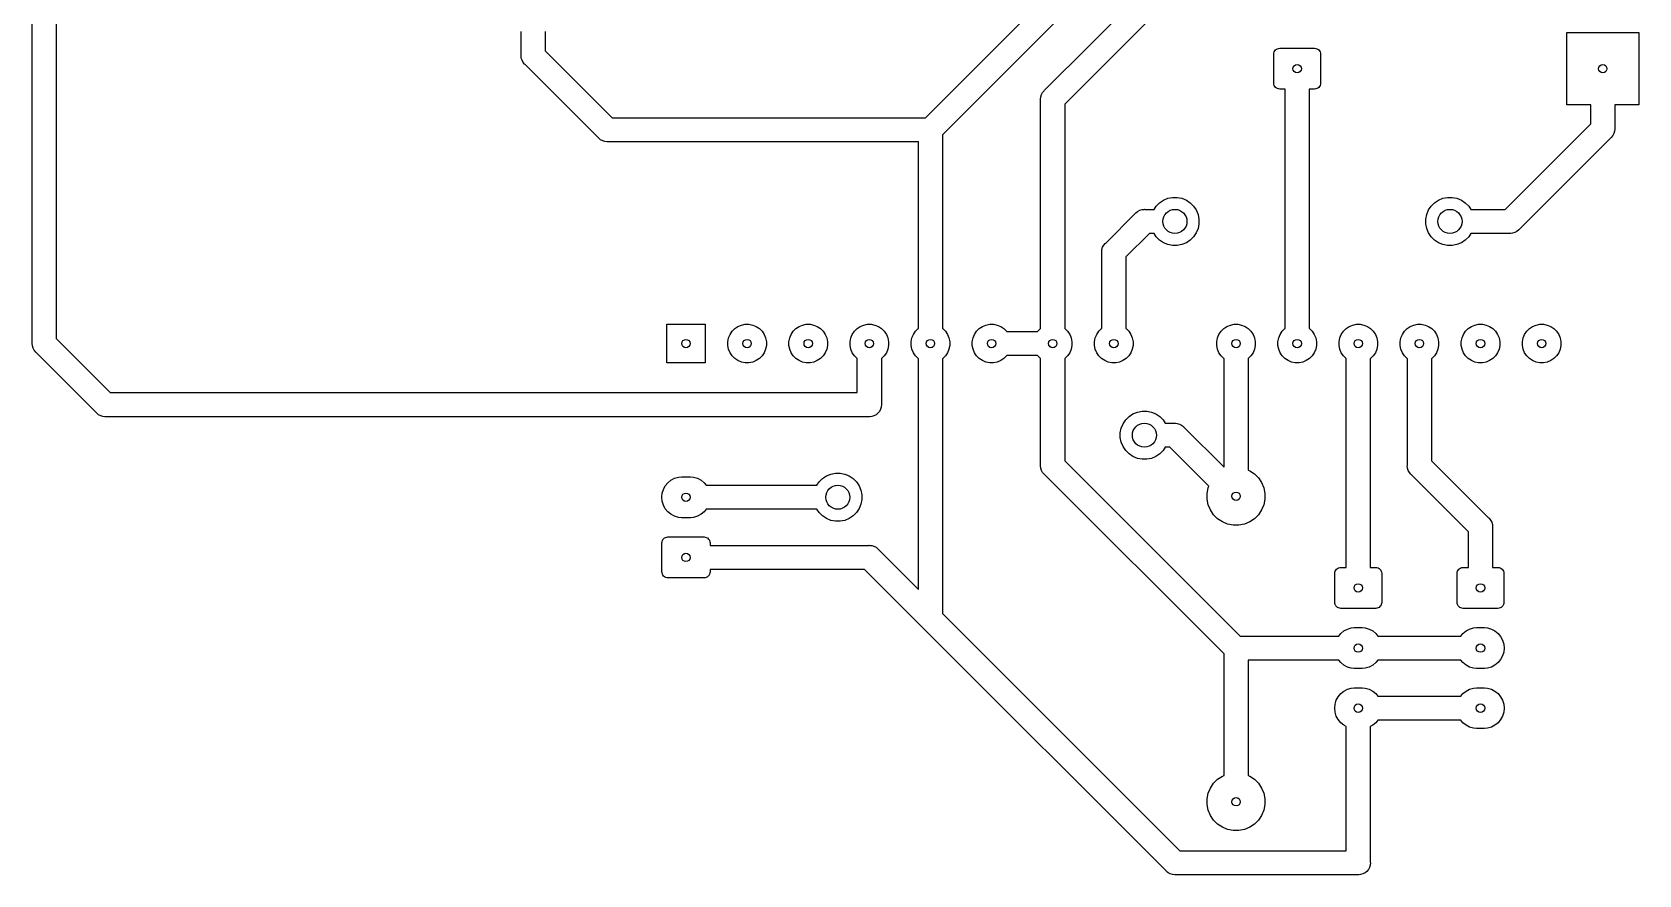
# Model space of a CAD drawing. Extents: x 116.3 to 187.7, y -133.9 to -40.7.
# Drawn here: x 116.3 to 183.1, y -133.9 to -98.8 of the extents above; entities that cross this region are included whole.
import ezdxf

# ---------------------------------------------------------------- set-up
doc = ezdxf.new("R2010")
doc.units = 0
doc.layers.add('BLACK', color=7, linetype='CONTINUOUS')

msp = doc.modelspace()

# ---------------------------------------------------------------- linework, layer by layer
at = {"layer": 'BLACK', "linetype": 'CONTINUOUS'}
for p, q in [((116.34, -111.735), (116.34, -68.6046)), ((117.34, -69.08), (117.34, -111.553)), ((153.463, -102.37), (160.919, -94.9138)), ((161.417, -95.83), (154.17, -103.077)), ((158.414, -101.229), (162.189, -97.4538)), ((136.66, -99.7654), (136.66, -98.79)), ((137.66, -98.79), (137.66, -99.5829)), ((162.727, -98.33), (159.25, -101.807)), ((168.089, -99.499), (168.136, -99.4848)), ((168.136, -99.4848), (168.185, -99.48)), ((168.185, -99.48), (169.635, -99.48)), ((169.635, -99.48), (169.684, -99.4848)), ((169.684, -99.4848), (169.731, -99.499)), ((180.11, -101.83), (180.11, -98.83)), ((180.11, -98.83), (183.11, -98.83)), ((183.11, -98.83), (183.11, -101.83)), ((136.658, -99.79), (136.66, -99.7654)), ((136.662, -99.8372), (136.658, -99.79)), ((136.667, -99.888), (136.662, -99.8372)), ((136.696, -99.9823), (136.667, -99.888)), ((136.742, -100.069), (136.696, -99.9823)), ((136.805, -100.145), (136.742, -100.069)), ((136.824, -100.161), (136.805, -100.145)), ((137.66, -99.5829), (140.447, -102.37)), ((167.935, -99.73), (167.94, -99.6812)), ((167.935, -100.93), (167.935, -99.73)), ((167.94, -99.6812), (167.954, -99.6343)), ((167.954, -99.6343), (167.977, -99.5911)), ((167.977, -99.5911), (168.008, -99.5532)), ((168.008, -99.5532), (168.046, -99.5221)), ((168.046, -99.5221), (168.089, -99.499)), ((169.731, -99.499), (169.774, -99.5221)), ((169.774, -99.5221), (169.812, -99.5532)), ((169.812, -99.5532), (169.843, -99.5911)), ((169.843, -99.5911), (169.866, -99.6343)), ((169.866, -99.6343), (169.88, -99.6812)), ((169.88, -99.6812), (169.885, -99.73)), ((169.885, -99.73), (169.885, -100.93)), ((139.869, -103.206), (136.824, -100.161)), ((158.257, -101.502), (158.286, -101.408)), ((158.286, -101.408), (158.332, -101.321)), ((158.332, -101.321), (158.395, -101.245)), ((158.395, -101.245), (158.414, -101.229)), ((167.94, -100.979), (167.935, -100.93)), ((167.954, -101.026), (167.94, -100.979)), ((167.977, -101.069), (167.954, -101.026)), ((168.008, -101.107), (167.977, -101.069)), ((168.046, -101.138), (168.008, -101.107)), ((168.089, -101.161), (168.046, -101.138)), ((168.136, -101.175), (168.089, -101.161)), ((168.185, -101.18), (168.136, -101.175)), ((168.41, -101.18), (168.185, -101.18)), ((168.41, -111.132), (168.41, -101.18)), ((169.635, -101.18), (169.41, -101.18)), ((169.41, -101.18), (169.41, -111.132)), ((169.684, -101.175), (169.635, -101.18)), ((169.731, -101.161), (169.684, -101.175)), ((169.774, -101.138), (169.731, -101.161)), ((169.812, -101.107), (169.774, -101.138)), ((169.843, -101.069), (169.812, -101.107)), ((169.866, -101.026), (169.843, -101.069)), ((169.88, -100.979), (169.866, -101.026)), ((169.885, -100.93), (169.88, -100.979)), ((158.248, -101.6), (158.257, -101.502)), ((158.25, -101.625), (158.248, -101.6)), ((158.25, -111.132), (158.25, -101.625)), ((159.25, -101.807), (159.25, -111.132)), ((181.11, -101.83), (180.11, -101.83)), ((181.11, -102.623), (181.11, -101.83)), ((183.11, -101.83), (182.11, -101.83)), ((182.11, -101.83), (182.11, -102.805)), ((140.447, -102.37), (153.463, -102.37)), ((177.553, -106.18), (181.11, -102.623)), ((182.11, -102.805), (182.112, -102.83)), ((139.885, -103.225), (139.869, -103.206)), ((139.961, -103.288), (139.885, -103.225)), ((140.048, -103.334), (139.961, -103.288)), ((140.142, -103.363), (140.048, -103.334)), ((140.24, -103.372), (140.142, -103.363)), ((140.265, -103.37), (140.24, -103.372)), ((153.17, -103.37), (140.265, -103.37)), ((153.17, -111.132), (153.17, -103.37)), ((154.17, -103.077), (154.17, -111.132)), ((181.946, -103.201), (178.131, -107.016)), ((181.965, -103.185), (181.946, -103.201)), ((182.028, -103.109), (181.965, -103.185)), ((182.074, -103.022), (182.028, -103.109)), ((182.103, -102.928), (182.074, -103.022)), ((182.11, -102.855), (182.103, -102.928)), ((182.112, -102.83), (182.11, -102.855)), ((182.11, -102.855), (182.11, -102.855)), ((162.961, -106.18), (163.053, -106.043)), ((163.053, -106.043), (163.193, -105.903)), ((163.193, -105.903), (163.356, -105.794)), ((163.356, -105.794), (163.538, -105.718)), ((163.538, -105.718), (163.732, -105.68)), ((163.732, -105.68), (163.928, -105.68)), ((163.928, -105.68), (164.122, -105.718)), ((164.122, -105.718), (164.304, -105.794)), ((164.304, -105.794), (164.467, -105.903)), ((164.467, -105.903), (164.607, -106.043)), ((164.607, -106.043), (164.716, -106.206)), ((174.374, -106.206), (174.483, -106.043)), ((174.483, -106.043), (174.623, -105.903)), ((174.623, -105.903), (174.786, -105.794)), ((174.786, -105.794), (174.968, -105.718)), ((174.968, -105.718), (175.162, -105.68)), ((175.162, -105.68), (175.358, -105.68)), ((175.358, -105.68), (175.552, -105.718)), ((175.552, -105.718), (175.734, -105.794)), ((175.734, -105.794), (175.897, -105.903)), ((175.897, -105.903), (176.037, -106.043)), ((176.037, -106.043), (176.129, -106.18)), ((160.954, -107.579), (162.189, -106.344)), ((162.189, -106.344), (162.205, -106.325)), ((162.205, -106.325), (162.281, -106.262)), ((162.281, -106.262), (162.368, -106.216)), ((162.368, -106.216), (162.462, -106.187)), ((162.462, -106.187), (162.535, -106.18)), ((162.535, -106.18), (162.56, -106.178)), ((162.535, -106.18), (162.535, -106.18)), ((162.56, -106.178), (162.585, -106.18)), ((162.585, -106.18), (162.961, -106.18)), ((164.716, -106.206), (164.792, -106.388)), ((164.792, -106.388), (164.83, -106.582)), ((164.83, -106.778), (164.792, -106.972)), ((164.83, -106.582), (164.83, -106.778)), ((174.26, -106.582), (174.298, -106.388)), ((174.26, -106.778), (174.26, -106.582)), ((174.298, -106.972), (174.26, -106.778)), ((174.298, -106.388), (174.374, -106.206)), ((176.129, -106.18), (177.553, -106.18)), ((162.767, -107.18), (161.79, -108.157)), ((162.961, -107.18), (162.767, -107.18)), ((163.053, -107.317), (162.961, -107.18)), ((163.193, -107.457), (163.053, -107.317)), ((163.356, -107.566), (163.193, -107.457)), ((164.467, -107.457), (164.304, -107.566)), ((164.607, -107.317), (164.467, -107.457)), ((164.716, -107.154), (164.607, -107.317)), ((164.792, -106.972), (164.716, -107.154)), ((174.374, -107.154), (174.298, -106.972)), ((174.483, -107.317), (174.374, -107.154)), ((174.623, -107.457), (174.483, -107.317)), ((174.786, -107.566), (174.623, -107.457)), ((175.897, -107.457), (175.734, -107.566)), ((176.037, -107.317), (175.897, -107.457)), ((176.129, -107.18), (176.037, -107.317)), ((177.735, -107.18), (176.129, -107.18)), ((177.76, -107.182), (177.735, -107.18)), ((177.785, -107.18), (177.76, -107.182)), ((177.858, -107.173), (177.785, -107.18)), ((177.952, -107.144), (177.858, -107.173)), ((178.039, -107.098), (177.952, -107.144)), ((178.115, -107.035), (178.039, -107.098)), ((178.131, -107.016), (178.115, -107.035)), ((160.788, -107.95), (160.797, -107.852)), ((160.79, -107.975), (160.788, -107.95)), ((160.79, -111.132), (160.79, -107.975)), ((160.797, -107.852), (160.826, -107.758)), ((160.826, -107.758), (160.872, -107.671)), ((160.872, -107.671), (160.935, -107.595)), ((160.935, -107.595), (160.954, -107.579)), ((161.79, -108.157), (161.79, -111.132)), ((163.538, -107.642), (163.356, -107.566)), ((163.732, -107.68), (163.538, -107.642)), ((163.928, -107.68), (163.732, -107.68)), ((164.122, -107.642), (163.928, -107.68)), ((164.304, -107.566), (164.122, -107.642)), ((174.968, -107.642), (174.786, -107.566)), ((175.162, -107.68), (174.968, -107.642)), ((175.358, -107.68), (175.162, -107.68)), ((175.552, -107.642), (175.358, -107.68)), ((175.734, -107.566), (175.552, -107.642)), ((142.71, -112.56), (142.71, -110.96)), ((142.71, -110.96), (144.31, -110.96)), ((144.31, -110.96), (144.31, -112.56)), ((145.281, -111.527), (145.341, -111.381)), ((145.341, -111.381), (145.429, -111.25)), ((145.429, -111.25), (145.54, -111.139)), ((145.54, -111.139), (145.671, -111.051)), ((145.671, -111.051), (145.817, -110.991)), ((145.817, -110.991), (145.971, -110.96)), ((145.971, -110.96), (146.129, -110.96)), ((146.129, -110.96), (146.283, -110.991)), ((146.283, -110.991), (146.429, -111.051)), ((146.429, -111.051), (146.56, -111.139)), ((146.56, -111.139), (146.671, -111.25)), ((146.671, -111.25), (146.759, -111.381)), ((146.759, -111.381), (146.819, -111.527)), ((147.821, -111.527), (147.881, -111.381)), ((147.881, -111.381), (147.969, -111.25)), ((147.969, -111.25), (148.08, -111.139)), ((148.08, -111.139), (148.211, -111.051)), ((148.211, -111.051), (148.357, -110.991)), ((148.357, -110.991), (148.511, -110.96)), ((148.511, -110.96), (148.669, -110.96)), ((148.669, -110.96), (148.823, -110.991)), ((148.823, -110.991), (148.969, -111.051)), ((148.969, -111.051), (149.1, -111.139)), ((149.1, -111.139), (149.211, -111.25)), ((149.211, -111.25), (149.299, -111.381)), ((149.299, -111.381), (149.359, -111.527)), ((150.361, -111.527), (150.421, -111.381)), ((150.421, -111.381), (150.509, -111.25)), ((150.509, -111.25), (150.62, -111.139)), ((150.62, -111.139), (150.751, -111.051)), ((150.751, -111.051), (150.897, -110.991)), ((150.897, -110.991), (151.051, -110.96)), ((151.051, -110.96), (151.209, -110.96)), ((151.209, -110.96), (151.363, -110.991)), ((151.363, -110.991), (151.509, -111.051)), ((151.509, -111.051), (151.64, -111.139)), ((151.64, -111.139), (151.751, -111.25)), ((151.751, -111.25), (151.839, -111.381)), ((151.839, -111.381), (151.899, -111.527)), ((152.901, -111.527), (152.961, -111.381)), ((152.961, -111.381), (153.049, -111.25)), ((153.049, -111.25), (153.16, -111.139)), ((153.16, -111.139), (153.17, -111.132)), ((154.17, -111.132), (154.18, -111.139)), ((154.18, -111.139), (154.291, -111.25)), ((154.291, -111.25), (154.379, -111.381)), ((154.379, -111.381), (154.439, -111.527)), ((155.441, -111.527), (155.501, -111.381)), ((155.501, -111.381), (155.589, -111.25)), ((155.589, -111.25), (155.7, -111.139)), ((155.7, -111.139), (155.831, -111.051)), ((155.831, -111.051), (155.977, -110.991)), ((155.977, -110.991), (156.131, -110.96)), ((156.131, -110.96), (156.289, -110.96)), ((156.289, -110.96), (156.443, -110.991)), ((156.443, -110.991), (156.589, -111.051)), ((156.589, -111.051), (156.72, -111.139)), ((156.72, -111.139), (156.831, -111.25)), ((156.831, -111.25), (156.838, -111.26)), ((156.838, -111.26), (158.122, -111.26)), ((158.122, -111.26), (158.129, -111.25)), ((158.129, -111.25), (158.24, -111.139)), ((158.24, -111.139), (158.25, -111.132)), ((159.25, -111.132), (159.26, -111.139)), ((159.26, -111.139), (159.371, -111.25)), ((159.371, -111.25), (159.459, -111.381)), ((159.459, -111.381), (159.519, -111.527)), ((160.521, -111.527), (160.581, -111.381)), ((160.581, -111.381), (160.669, -111.25)), ((160.669, -111.25), (160.78, -111.139)), ((160.78, -111.139), (160.79, -111.132)), ((161.79, -111.132), (161.8, -111.139)), ((161.8, -111.139), (161.911, -111.25)), ((161.911, -111.25), (161.999, -111.381)), ((161.999, -111.381), (162.059, -111.527)), ((165.601, -111.527), (165.661, -111.381)), ((165.661, -111.381), (165.749, -111.25)), ((165.749, -111.25), (165.86, -111.139)), ((165.86, -111.139), (165.991, -111.051)), ((165.991, -111.051), (166.137, -110.991)), ((166.137, -110.991), (166.291, -110.96)), ((166.291, -110.96), (166.449, -110.96)), ((166.449, -110.96), (166.603, -110.991)), ((166.603, -110.991), (166.749, -111.051)), ((166.749, -111.051), (166.88, -111.139)), ((166.88, -111.139), (166.991, -111.25)), ((166.991, -111.25), (167.079, -111.381)), ((167.079, -111.381), (167.139, -111.527)), ((168.141, -111.527), (168.201, -111.381)), ((168.201, -111.381), (168.289, -111.25)), ((168.289, -111.25), (168.4, -111.139)), ((168.4, -111.139), (168.41, -111.132)), ((169.41, -111.132), (169.42, -111.139)), ((169.42, -111.139), (169.531, -111.25)), ((169.531, -111.25), (169.619, -111.381)), ((169.619, -111.381), (169.679, -111.527)), ((170.681, -111.527), (170.741, -111.381)), ((170.741, -111.381), (170.829, -111.25)), ((170.829, -111.25), (170.94, -111.139)), ((170.94, -111.139), (171.071, -111.051)), ((171.071, -111.051), (171.217, -110.991)), ((171.217, -110.991), (171.371, -110.96)), ((171.371, -110.96), (171.529, -110.96)), ((171.529, -110.96), (171.683, -110.991)), ((171.683, -110.991), (171.829, -111.051)), ((171.829, -111.051), (171.96, -111.139)), ((171.96, -111.139), (172.071, -111.25)), ((172.071, -111.25), (172.159, -111.381)), ((172.159, -111.381), (172.219, -111.527)), ((173.221, -111.527), (173.281, -111.381)), ((173.281, -111.381), (173.369, -111.25)), ((173.369, -111.25), (173.48, -111.139)), ((173.48, -111.139), (173.611, -111.051)), ((173.611, -111.051), (173.757, -110.991)), ((173.757, -110.991), (173.911, -110.96)), ((173.911, -110.96), (174.069, -110.96)), ((174.069, -110.96), (174.223, -110.991)), ((174.223, -110.991), (174.369, -111.051)), ((174.369, -111.051), (174.5, -111.139)), ((174.5, -111.139), (174.611, -111.25)), ((174.611, -111.25), (174.699, -111.381)), ((174.699, -111.381), (174.759, -111.527)), ((175.761, -111.527), (175.821, -111.381)), ((175.821, -111.381), (175.909, -111.25)), ((175.909, -111.25), (176.02, -111.139)), ((176.02, -111.139), (176.151, -111.051)), ((176.151, -111.051), (176.297, -110.991)), ((176.297, -110.991), (176.451, -110.96)), ((176.451, -110.96), (176.609, -110.96)), ((176.609, -110.96), (176.763, -110.991)), ((176.763, -110.991), (176.909, -111.051)), ((176.909, -111.051), (177.04, -111.139)), ((177.04, -111.139), (177.151, -111.25)), ((177.151, -111.25), (177.239, -111.381)), ((177.239, -111.381), (177.299, -111.527)), ((178.301, -111.527), (178.361, -111.381)), ((178.361, -111.381), (178.449, -111.25)), ((178.449, -111.25), (178.56, -111.139)), ((178.56, -111.139), (178.691, -111.051)), ((178.691, -111.051), (178.837, -110.991)), ((178.837, -110.991), (178.991, -110.96)), ((178.991, -110.96), (179.149, -110.96)), ((179.149, -110.96), (179.303, -110.991)), ((179.303, -110.991), (179.449, -111.051)), ((179.449, -111.051), (179.58, -111.139)), ((179.58, -111.139), (179.691, -111.25)), ((179.691, -111.25), (179.779, -111.381)), ((179.779, -111.381), (179.839, -111.527)), ((116.338, -111.76), (116.34, -111.735)), ((116.347, -111.858), (116.338, -111.76)), ((116.376, -111.952), (116.347, -111.858)), ((116.422, -112.039), (116.376, -111.952)), ((116.376, -111.952), (116.376, -111.952)), ((116.485, -112.115), (116.422, -112.039)), ((116.504, -112.131), (116.485, -112.115)), ((119.009, -114.636), (116.504, -112.131)), ((117.34, -111.553), (119.587, -113.8)), ((145.25, -111.681), (145.281, -111.527)), ((145.25, -111.839), (145.25, -111.681)), ((145.281, -111.993), (145.25, -111.839)), ((145.341, -112.139), (145.281, -111.993)), ((145.429, -112.27), (145.341, -112.139)), ((146.759, -112.139), (146.671, -112.27)), ((146.819, -111.993), (146.759, -112.139)), ((146.819, -111.527), (146.85, -111.681)), ((146.85, -111.839), (146.819, -111.993)), ((146.85, -111.681), (146.85, -111.839)), ((147.79, -111.681), (147.821, -111.527)), ((147.79, -111.839), (147.79, -111.681)), ((147.821, -111.993), (147.79, -111.839)), ((147.881, -112.139), (147.821, -111.993)), ((147.969, -112.27), (147.881, -112.139)), ((149.299, -112.139), (149.211, -112.27)), ((149.359, -111.993), (149.299, -112.139)), ((149.359, -111.527), (149.39, -111.681)), ((149.39, -111.839), (149.359, -111.993)), ((149.39, -111.681), (149.39, -111.839)), ((150.33, -111.681), (150.361, -111.527)), ((150.33, -111.839), (150.33, -111.681)), ((150.361, -111.993), (150.33, -111.839)), ((150.421, -112.139), (150.361, -111.993)), ((150.509, -112.27), (150.421, -112.139)), ((151.839, -112.139), (151.751, -112.27)), ((151.899, -111.993), (151.839, -112.139)), ((151.899, -111.527), (151.93, -111.681)), ((151.93, -111.839), (151.899, -111.993)), ((151.93, -111.681), (151.93, -111.839)), ((152.87, -111.681), (152.901, -111.527)), ((152.87, -111.839), (152.87, -111.681)), ((152.901, -111.993), (152.87, -111.839)), ((152.961, -112.139), (152.901, -111.993)), ((153.049, -112.27), (152.961, -112.139)), ((154.379, -112.139), (154.291, -112.27)), ((154.439, -111.993), (154.379, -112.139)), ((154.439, -111.527), (154.47, -111.681)), ((154.47, -111.839), (154.439, -111.993)), ((154.47, -111.681), (154.47, -111.839)), ((155.41, -111.681), (155.441, -111.527)), ((155.41, -111.839), (155.41, -111.681)), ((155.441, -111.993), (155.41, -111.839)), ((155.501, -112.139), (155.441, -111.993)), ((155.589, -112.27), (155.501, -112.139)), ((159.459, -112.139), (159.371, -112.27)), ((159.519, -111.993), (159.459, -112.139)), ((159.519, -111.527), (159.55, -111.681)), ((159.55, -111.839), (159.519, -111.993)), ((159.55, -111.681), (159.55, -111.839)), ((160.49, -111.681), (160.521, -111.527)), ((160.49, -111.839), (160.49, -111.681)), ((160.521, -111.993), (160.49, -111.839)), ((160.581, -112.139), (160.521, -111.993)), ((160.669, -112.27), (160.581, -112.139)), ((161.999, -112.139), (161.911, -112.27)), ((162.059, -111.993), (161.999, -112.139)), ((162.059, -111.527), (162.09, -111.681)), ((162.09, -111.839), (162.059, -111.993)), ((162.09, -111.681), (162.09, -111.839)), ((165.57, -111.681), (165.601, -111.527)), ((165.57, -111.839), (165.57, -111.681)), ((165.601, -111.993), (165.57, -111.839)), ((165.661, -112.139), (165.601, -111.993)), ((165.749, -112.27), (165.661, -112.139)), ((167.079, -112.139), (166.991, -112.27)), ((167.139, -111.993), (167.079, -112.139)), ((167.139, -111.527), (167.17, -111.681)), ((167.17, -111.839), (167.139, -111.993)), ((167.17, -111.681), (167.17, -111.839)), ((168.11, -111.681), (168.141, -111.527)), ((168.11, -111.839), (168.11, -111.681)), ((168.141, -111.993), (168.11, -111.839)), ((168.201, -112.139), (168.141, -111.993)), ((168.289, -112.27), (168.201, -112.139)), ((169.619, -112.139), (169.531, -112.27)), ((169.679, -111.993), (169.619, -112.139)), ((169.679, -111.527), (169.71, -111.681)), ((169.71, -111.839), (169.679, -111.993)), ((169.71, -111.681), (169.71, -111.839)), ((170.65, -111.681), (170.681, -111.527)), ((170.65, -111.839), (170.65, -111.681)), ((170.681, -111.993), (170.65, -111.839)), ((170.741, -112.139), (170.681, -111.993)), ((170.829, -112.27), (170.741, -112.139)), ((172.159, -112.139), (172.071, -112.27)), ((172.219, -111.993), (172.159, -112.139)), ((172.219, -111.527), (172.25, -111.681)), ((172.25, -111.839), (172.219, -111.993)), ((172.25, -111.681), (172.25, -111.839)), ((173.19, -111.681), (173.221, -111.527)), ((173.19, -111.839), (173.19, -111.681)), ((173.221, -111.993), (173.19, -111.839)), ((173.281, -112.139), (173.221, -111.993)), ((173.369, -112.27), (173.281, -112.139)), ((174.699, -112.139), (174.611, -112.27)), ((174.759, -111.993), (174.699, -112.139)), ((174.759, -111.527), (174.79, -111.681)), ((174.79, -111.839), (174.759, -111.993)), ((174.79, -111.681), (174.79, -111.839)), ((175.73, -111.681), (175.761, -111.527)), ((175.73, -111.839), (175.73, -111.681)), ((175.761, -111.993), (175.73, -111.839)), ((175.821, -112.139), (175.761, -111.993)), ((175.909, -112.27), (175.821, -112.139)), ((177.239, -112.139), (177.151, -112.27)), ((177.299, -111.993), (177.239, -112.139)), ((177.299, -111.527), (177.33, -111.681)), ((177.33, -111.839), (177.299, -111.993)), ((177.33, -111.681), (177.33, -111.839)), ((178.27, -111.681), (178.301, -111.527)), ((178.27, -111.839), (178.27, -111.681)), ((178.301, -111.993), (178.27, -111.839)), ((178.361, -112.139), (178.301, -111.993)), ((178.449, -112.27), (178.361, -112.139)), ((179.779, -112.139), (179.691, -112.27)), ((179.839, -111.993), (179.779, -112.139)), ((179.839, -111.527), (179.87, -111.681)), ((179.87, -111.839), (179.839, -111.993)), ((179.87, -111.681), (179.87, -111.839)), ((144.31, -112.56), (142.71, -112.56)), ((145.54, -112.381), (145.429, -112.27)), ((145.671, -112.469), (145.54, -112.381)), ((145.817, -112.529), (145.671, -112.469)), ((145.971, -112.56), (145.817, -112.529)), ((146.129, -112.56), (145.971, -112.56)), ((146.283, -112.529), (146.129, -112.56)), ((146.429, -112.469), (146.283, -112.529)), ((146.56, -112.381), (146.429, -112.469)), ((146.671, -112.27), (146.56, -112.381)), ((148.08, -112.381), (147.969, -112.27)), ((148.211, -112.469), (148.08, -112.381)), ((148.357, -112.529), (148.211, -112.469)), ((148.511, -112.56), (148.357, -112.529)), ((148.669, -112.56), (148.511, -112.56)), ((148.823, -112.529), (148.669, -112.56)), ((148.969, -112.469), (148.823, -112.529)), ((149.1, -112.381), (148.969, -112.469)), ((149.211, -112.27), (149.1, -112.381)), ((150.62, -112.381), (150.509, -112.27)), ((150.63, -112.388), (150.62, -112.381)), ((150.63, -113.8), (150.63, -112.388)), ((151.64, -112.381), (151.63, -112.388)), ((151.63, -112.388), (151.63, -114.275)), ((151.751, -112.27), (151.64, -112.381)), ((153.16, -112.381), (153.049, -112.27)), ((153.17, -112.388), (153.16, -112.381)), ((153.17, -121.983), (153.17, -112.388)), ((154.18, -112.381), (154.17, -112.388)), ((154.17, -112.388), (154.17, -122.983)), ((154.291, -112.27), (154.18, -112.381)), ((155.7, -112.381), (155.589, -112.27)), ((155.831, -112.469), (155.7, -112.381)), ((155.977, -112.529), (155.831, -112.469)), ((156.131, -112.56), (155.977, -112.529)), ((156.289, -112.56), (156.131, -112.56)), ((156.443, -112.529), (156.289, -112.56)), ((156.589, -112.469), (156.443, -112.529)), ((156.72, -112.381), (156.589, -112.469)), ((156.831, -112.27), (156.72, -112.381)), ((156.838, -112.26), (156.831, -112.27)), ((158.122, -112.26), (156.838, -112.26)), ((158.129, -112.27), (158.122, -112.26)), ((158.24, -112.381), (158.129, -112.27)), ((158.25, -112.388), (158.24, -112.381)), ((158.25, -116.815), (158.25, -112.388)), ((159.26, -112.381), (159.25, -112.388)), ((159.25, -112.388), (159.25, -116.633)), ((159.371, -112.27), (159.26, -112.381)), ((160.78, -112.381), (160.669, -112.27)), ((160.911, -112.469), (160.78, -112.381)), ((161.057, -112.529), (160.911, -112.469)), ((161.211, -112.56), (161.057, -112.529)), ((161.369, -112.56), (161.211, -112.56)), ((161.523, -112.529), (161.369, -112.56)), ((161.669, -112.469), (161.523, -112.529)), ((161.8, -112.381), (161.669, -112.469)), ((161.911, -112.27), (161.8, -112.381)), ((165.86, -112.381), (165.749, -112.27)), ((165.87, -112.388), (165.86, -112.381)), ((165.87, -116.903), (165.87, -112.388)), ((166.88, -112.381), (166.87, -112.388)), ((166.87, -112.388), (166.87, -117.018)), ((166.991, -112.27), (166.88, -112.381)), ((168.4, -112.381), (168.289, -112.27)), ((168.531, -112.469), (168.4, -112.381)), ((168.677, -112.529), (168.531, -112.469)), ((168.831, -112.56), (168.677, -112.529)), ((168.989, -112.56), (168.831, -112.56)), ((169.143, -112.529), (168.989, -112.56)), ((169.289, -112.469), (169.143, -112.529)), ((169.42, -112.381), (169.289, -112.469)), ((169.531, -112.27), (169.42, -112.381)), ((170.94, -112.381), (170.829, -112.27)), ((170.95, -112.388), (170.94, -112.381)), ((170.95, -121.07), (170.95, -112.388)), ((171.96, -112.381), (171.95, -112.388)), ((171.95, -112.388), (171.95, -121.07)), ((172.071, -112.27), (171.96, -112.381)), ((173.48, -112.381), (173.369, -112.27)), ((173.49, -112.388), (173.48, -112.381)), ((173.49, -116.815), (173.49, -112.388)), ((174.5, -112.381), (174.49, -112.388)), ((174.49, -112.388), (174.49, -116.633)), ((174.611, -112.27), (174.5, -112.381)), ((176.02, -112.381), (175.909, -112.27)), ((176.151, -112.469), (176.02, -112.381)), ((176.297, -112.529), (176.151, -112.469)), ((176.451, -112.56), (176.297, -112.529)), ((176.609, -112.56), (176.451, -112.56)), ((176.763, -112.529), (176.609, -112.56)), ((176.909, -112.469), (176.763, -112.529)), ((177.04, -112.381), (176.909, -112.469)), ((177.151, -112.27), (177.04, -112.381)), ((178.56, -112.381), (178.449, -112.27)), ((178.691, -112.469), (178.56, -112.381)), ((178.837, -112.529), (178.691, -112.469)), ((178.991, -112.56), (178.837, -112.529)), ((179.149, -112.56), (178.991, -112.56)), ((179.303, -112.529), (179.149, -112.56)), ((179.449, -112.469), (179.303, -112.529)), ((179.58, -112.381), (179.449, -112.469)), ((179.691, -112.27), (179.58, -112.381)), ((119.587, -113.8), (150.63, -113.8)), ((119.025, -114.655), (119.009, -114.636)), ((119.101, -114.718), (119.025, -114.655)), ((119.188, -114.764), (119.101, -114.718)), ((119.282, -114.793), (119.188, -114.764)), ((119.355, -114.8), (119.282, -114.793)), ((119.38, -114.802), (119.355, -114.8)), ((119.355, -114.8), (119.355, -114.8)), ((119.405, -114.8), (119.38, -114.802)), ((151.105, -114.8), (119.405, -114.8)), ((151.13, -114.802), (151.105, -114.8)), ((151.155, -114.8), (151.13, -114.802)), ((151.228, -114.793), (151.155, -114.8)), ((151.322, -114.764), (151.228, -114.793)), ((151.409, -114.718), (151.322, -114.764)), ((151.485, -114.655), (151.409, -114.718)), ((151.548, -114.579), (151.485, -114.655)), ((151.594, -114.492), (151.548, -114.579)), ((151.623, -114.398), (151.594, -114.492)), ((151.632, -114.3), (151.623, -114.398)), ((151.63, -114.275), (151.632, -114.3)), ((161.783, -114.933), (161.923, -114.793)), ((161.923, -114.793), (162.086, -114.684)), ((162.086, -114.684), (162.268, -114.608)), ((162.268, -114.608), (162.462, -114.57)), ((162.462, -114.57), (162.658, -114.57)), ((162.658, -114.57), (162.852, -114.608)), ((162.852, -114.608), (163.034, -114.684)), ((163.034, -114.684), (163.197, -114.793)), ((163.197, -114.793), (163.337, -114.933)), ((161.56, -115.472), (161.598, -115.278)), ((161.56, -115.668), (161.56, -115.472)), ((161.598, -115.278), (161.674, -115.096)), ((161.674, -115.096), (161.783, -114.933)), ((163.337, -114.933), (163.429, -115.07)), ((163.429, -115.07), (163.805, -115.07)), ((163.805, -115.07), (163.83, -115.068)), ((163.83, -115.068), (163.855, -115.07)), ((163.855, -115.07), (163.928, -115.077)), ((163.928, -115.077), (164.022, -115.106)), ((164.022, -115.106), (164.109, -115.152)), ((164.109, -115.152), (164.185, -115.215)), ((164.185, -115.215), (164.201, -115.234)), ((164.201, -115.234), (165.87, -116.903)), ((161.598, -115.862), (161.56, -115.668)), ((161.674, -116.044), (161.598, -115.862)), ((161.783, -116.207), (161.674, -116.044)), ((163.429, -116.07), (163.337, -116.207)), ((163.623, -116.07), (163.429, -116.07)), ((165.244, -117.692), (163.623, -116.07)), ((158.248, -116.84), (158.25, -116.815)), ((158.257, -116.938), (158.248, -116.84)), ((159.25, -116.633), (166.537, -123.92)), ((161.923, -116.347), (161.783, -116.207)), ((162.086, -116.456), (161.923, -116.347)), ((162.268, -116.532), (162.086, -116.456)), ((162.462, -116.57), (162.268, -116.532)), ((162.658, -116.57), (162.462, -116.57)), ((162.852, -116.532), (162.658, -116.57)), ((163.034, -116.456), (162.852, -116.532)), ((163.197, -116.347), (163.034, -116.456)), ((163.337, -116.207), (163.197, -116.347)), ((173.488, -116.84), (173.49, -116.815)), ((173.497, -116.938), (173.488, -116.84)), ((174.49, -116.633), (176.866, -119.009)), ((142.756, -117.546), (142.885, -117.44)), ((142.885, -117.44), (143.033, -117.361)), ((143.033, -117.361), (143.193, -117.312)), ((143.193, -117.312), (143.318, -117.3)), ((143.318, -117.3), (143.702, -117.3)), ((143.702, -117.3), (143.827, -117.312)), ((143.827, -117.312), (143.987, -117.361)), ((143.987, -117.361), (144.135, -117.44)), ((144.135, -117.44), (144.264, -117.546)), ((148.951, -117.65), (149.043, -117.513)), ((149.043, -117.513), (149.183, -117.373)), ((149.183, -117.373), (149.346, -117.264)), ((149.346, -117.264), (149.528, -117.188)), ((149.528, -117.188), (149.722, -117.15)), ((149.722, -117.15), (149.918, -117.15)), ((149.918, -117.15), (150.112, -117.188)), ((150.112, -117.188), (150.294, -117.264)), ((150.294, -117.264), (150.457, -117.373)), ((150.457, -117.373), (150.597, -117.513)), ((150.597, -117.513), (150.706, -117.676)), ((158.286, -117.032), (158.257, -116.938)), ((158.332, -117.119), (158.286, -117.032)), ((158.395, -117.195), (158.332, -117.119)), ((158.414, -117.211), (158.395, -117.195)), ((165.87, -124.667), (158.414, -117.211)), ((166.87, -117.018), (166.938, -117.047)), ((166.938, -117.047), (167.135, -117.178)), ((167.135, -117.178), (167.302, -117.345)), ((167.302, -117.345), (167.433, -117.542)), ((173.526, -117.032), (173.497, -116.938)), ((173.572, -117.119), (173.526, -117.032)), ((173.635, -117.195), (173.572, -117.119)), ((173.654, -117.211), (173.635, -117.195)), ((176.03, -119.587), (173.654, -117.211)), ((142.506, -118.15), (142.522, -117.983)), ((142.522, -118.317), (142.506, -118.15)), ((142.522, -117.983), (142.571, -117.823)), ((142.571, -117.823), (142.65, -117.675)), ((142.65, -117.675), (142.756, -117.546)), ((144.264, -117.546), (144.349, -117.65)), ((144.349, -117.65), (148.951, -117.65)), ((150.706, -117.676), (150.782, -117.858)), ((150.782, -117.858), (150.82, -118.052)), ((150.82, -118.052), (150.82, -118.248)), ((165.17, -117.992), (165.216, -117.76)), ((165.17, -118.228), (165.17, -117.992)), ((165.216, -117.76), (165.244, -117.692)), ((167.433, -117.542), (167.524, -117.76)), ((167.524, -117.76), (167.57, -117.992)), ((167.57, -117.992), (167.57, -118.228)), ((142.571, -118.477), (142.522, -118.317)), ((142.65, -118.625), (142.571, -118.477)), ((142.756, -118.754), (142.65, -118.625)), ((142.885, -118.86), (142.756, -118.754)), ((144.264, -118.754), (144.135, -118.86)), ((144.349, -118.65), (144.264, -118.754)), ((148.951, -118.65), (144.349, -118.65)), ((149.043, -118.787), (148.951, -118.65)), ((149.183, -118.927), (149.043, -118.787)), ((150.597, -118.787), (150.457, -118.927)), ((150.706, -118.624), (150.597, -118.787)), ((150.782, -118.442), (150.706, -118.624)), ((150.82, -118.248), (150.782, -118.442)), ((165.216, -118.46), (165.17, -118.228)), ((165.307, -118.678), (165.216, -118.46)), ((165.438, -118.875), (165.307, -118.678)), ((167.433, -118.678), (167.302, -118.875)), ((167.524, -118.46), (167.433, -118.678)), ((167.57, -118.228), (167.524, -118.46)), ((143.033, -118.939), (142.885, -118.86)), ((143.193, -118.988), (143.033, -118.939)), ((143.318, -119), (143.193, -118.988)), ((143.702, -119), (143.318, -119)), ((143.827, -118.988), (143.702, -119)), ((143.987, -118.939), (143.827, -118.988)), ((144.135, -118.86), (143.987, -118.939)), ((149.346, -119.036), (149.183, -118.927)), ((149.528, -119.112), (149.346, -119.036)), ((149.722, -119.15), (149.528, -119.112)), ((149.918, -119.15), (149.722, -119.15)), ((150.112, -119.112), (149.918, -119.15)), ((150.294, -119.036), (150.112, -119.112)), ((150.457, -118.927), (150.294, -119.036)), ((165.605, -119.042), (165.438, -118.875)), ((165.802, -119.173), (165.605, -119.042)), ((166.02, -119.264), (165.802, -119.173)), ((166.252, -119.31), (166.02, -119.264)), ((166.488, -119.31), (166.252, -119.31)), ((166.72, -119.264), (166.488, -119.31)), ((166.938, -119.173), (166.72, -119.264)), ((167.135, -119.042), (166.938, -119.173)), ((167.302, -118.875), (167.135, -119.042)), ((176.866, -119.009), (176.885, -119.025)), ((176.885, -119.025), (176.948, -119.101)), ((176.948, -119.101), (176.994, -119.188)), ((176.994, -119.188), (177.023, -119.282)), ((177.023, -119.282), (177.03, -119.355)), ((177.03, -119.355), (177.03, -119.355)), ((177.03, -119.355), (177.032, -119.38)), ((177.032, -119.38), (177.03, -119.405)), ((177.03, -119.405), (177.03, -121.07)), ((142.51, -120.05), (142.515, -120.001)), ((142.51, -121.25), (142.51, -120.05)), ((142.515, -120.001), (142.529, -119.954)), ((142.529, -119.954), (142.552, -119.911)), ((142.552, -119.911), (142.583, -119.873)), ((142.583, -119.873), (142.621, -119.842)), ((142.621, -119.842), (142.664, -119.819)), ((142.664, -119.819), (142.711, -119.805)), ((142.711, -119.805), (142.76, -119.8)), ((142.76, -119.8), (144.26, -119.8)), ((144.26, -119.8), (144.309, -119.805)), ((144.309, -119.805), (144.356, -119.819)), ((144.356, -119.819), (144.399, -119.842)), ((144.399, -119.842), (144.437, -119.873)), ((144.437, -119.873), (144.468, -119.911)), ((144.468, -119.911), (144.491, -119.954)), ((144.491, -119.954), (144.505, -120.001)), ((144.505, -120.001), (144.51, -120.05)), ((144.51, -120.05), (144.51, -120.15)), ((144.51, -120.15), (151.105, -120.15)), ((151.105, -120.15), (151.13, -120.148)), ((151.13, -120.148), (151.155, -120.15)), ((151.155, -120.15), (151.228, -120.157)), ((151.228, -120.157), (151.322, -120.186)), ((151.322, -120.186), (151.409, -120.232)), ((176.03, -121.07), (176.03, -119.587)), ((151.409, -120.232), (151.485, -120.295)), ((151.485, -120.295), (151.501, -120.314)), ((151.501, -120.314), (153.17, -121.983)), ((142.515, -121.299), (142.51, -121.25)), ((142.529, -121.346), (142.515, -121.299)), ((142.552, -121.389), (142.529, -121.346)), ((142.583, -121.427), (142.552, -121.389)), ((142.621, -121.458), (142.583, -121.427)), ((142.664, -121.481), (142.621, -121.458)), ((142.711, -121.495), (142.664, -121.481)), ((142.76, -121.5), (142.711, -121.495)), ((144.26, -121.5), (142.76, -121.5)), ((144.309, -121.495), (144.26, -121.5)), ((144.356, -121.481), (144.309, -121.495)), ((144.399, -121.458), (144.356, -121.481)), ((144.437, -121.427), (144.399, -121.458)), ((144.468, -121.389), (144.437, -121.427)), ((144.491, -121.346), (144.468, -121.389)), ((144.505, -121.299), (144.491, -121.346)), ((144.51, -121.25), (144.505, -121.299)), ((150.923, -121.15), (144.51, -121.15)), ((144.51, -121.15), (144.51, -121.25)), ((153.299, -123.526), (150.923, -121.15)), ((170.475, -121.32), (170.48, -121.271)), ((170.475, -122.52), (170.475, -121.32)), ((170.48, -121.271), (170.494, -121.224)), ((170.494, -121.224), (170.517, -121.181)), ((170.517, -121.181), (170.548, -121.143)), ((170.548, -121.143), (170.586, -121.112)), ((170.586, -121.112), (170.629, -121.089)), ((170.629, -121.089), (170.676, -121.075)), ((170.676, -121.075), (170.725, -121.07)), ((170.725, -121.07), (170.95, -121.07)), ((171.95, -121.07), (172.175, -121.07)), ((172.175, -121.07), (172.224, -121.075)), ((172.224, -121.075), (172.271, -121.089)), ((172.271, -121.089), (172.314, -121.112)), ((172.314, -121.112), (172.352, -121.143)), ((172.352, -121.143), (172.383, -121.181)), ((172.383, -121.181), (172.406, -121.224)), ((172.406, -121.224), (172.42, -121.271)), ((172.42, -121.271), (172.425, -121.32)), ((172.425, -121.32), (172.425, -122.52)), ((175.555, -121.32), (175.56, -121.271)), ((175.555, -122.52), (175.555, -121.32)), ((175.56, -121.271), (175.574, -121.224)), ((175.574, -121.224), (175.597, -121.181)), ((175.597, -121.181), (175.628, -121.143)), ((175.628, -121.143), (175.666, -121.112)), ((175.666, -121.112), (175.709, -121.089)), ((175.709, -121.089), (175.756, -121.075)), ((175.756, -121.075), (175.805, -121.07)), ((175.805, -121.07), (176.03, -121.07)), ((177.03, -121.07), (177.255, -121.07)), ((177.255, -121.07), (177.304, -121.075)), ((177.304, -121.075), (177.351, -121.089)), ((177.351, -121.089), (177.394, -121.112)), ((177.394, -121.112), (177.432, -121.143)), ((177.432, -121.143), (177.463, -121.181)), ((177.463, -121.181), (177.486, -121.224)), ((177.486, -121.224), (177.5, -121.271)), ((177.5, -121.271), (177.505, -121.32)), ((177.505, -121.32), (177.505, -122.52)), ((170.48, -122.569), (170.475, -122.52)), ((170.494, -122.616), (170.48, -122.569)), ((170.517, -122.659), (170.494, -122.616)), ((170.548, -122.697), (170.517, -122.659)), ((170.586, -122.728), (170.548, -122.697)), ((170.629, -122.751), (170.586, -122.728)), ((170.676, -122.765), (170.629, -122.751)), ((170.725, -122.77), (170.676, -122.765)), ((172.175, -122.77), (170.725, -122.77)), ((172.224, -122.765), (172.175, -122.77)), ((172.271, -122.751), (172.224, -122.765)), ((172.314, -122.728), (172.271, -122.751)), ((172.352, -122.697), (172.314, -122.728)), ((172.383, -122.659), (172.352, -122.697)), ((172.406, -122.616), (172.383, -122.659)), ((172.42, -122.569), (172.406, -122.616)), ((172.425, -122.52), (172.42, -122.569)), ((175.56, -122.569), (175.555, -122.52)), ((175.574, -122.616), (175.56, -122.569)), ((175.597, -122.659), (175.574, -122.616)), ((175.628, -122.697), (175.597, -122.659)), ((175.666, -122.728), (175.628, -122.697)), ((175.709, -122.751), (175.666, -122.728)), ((175.756, -122.765), (175.709, -122.751)), ((175.805, -122.77), (175.756, -122.765)), ((177.255, -122.77), (175.805, -122.77)), ((177.304, -122.765), (177.255, -122.77)), ((177.351, -122.751), (177.304, -122.765)), ((177.394, -122.728), (177.351, -122.751)), ((177.432, -122.697), (177.394, -122.728)), ((177.463, -122.659), (177.432, -122.697)), ((177.486, -122.616), (177.463, -122.659)), ((177.5, -122.569), (177.486, -122.616)), ((177.505, -122.52), (177.5, -122.569)), ((153.315, -123.545), (153.299, -123.526)), ((154.17, -122.983), (164.037, -132.85)), ((153.334, -123.561), (153.315, -123.545)), ((163.459, -133.686), (153.334, -123.561)), ((153.334, -123.561), (153.334, -123.561)), ((153.334, -123.561), (153.334, -123.561)), ((166.537, -123.92), (170.636, -123.92)), ((170.636, -123.92), (170.721, -123.816)), ((170.721, -123.816), (170.85, -123.71)), ((170.85, -123.71), (170.998, -123.631)), ((170.998, -123.631), (171.158, -123.582)), ((171.158, -123.582), (171.283, -123.57)), ((171.283, -123.57), (171.617, -123.57)), ((171.617, -123.57), (171.742, -123.582)), ((171.742, -123.582), (171.902, -123.631)), ((171.902, -123.631), (172.05, -123.71)), ((172.05, -123.71), (172.179, -123.816)), ((172.179, -123.816), (172.264, -123.92)), ((172.264, -123.92), (175.716, -123.92)), ((175.716, -123.92), (175.801, -123.816)), ((175.801, -123.816), (175.93, -123.71)), ((175.93, -123.71), (176.078, -123.631)), ((176.078, -123.631), (176.238, -123.582)), ((176.238, -123.582), (176.363, -123.57)), ((176.363, -123.57), (176.697, -123.57)), ((176.697, -123.57), (176.822, -123.582)), ((176.822, -123.582), (176.982, -123.631)), ((176.982, -123.631), (177.13, -123.71)), ((177.13, -123.71), (177.259, -123.816)), ((177.259, -123.816), (177.365, -123.945)), ((177.365, -123.945), (177.444, -124.093)), ((177.444, -124.093), (177.493, -124.253)), ((165.87, -125.705), (165.87, -124.667)), ((177.444, -124.747), (177.365, -124.895)), ((177.493, -124.587), (177.444, -124.747)), ((177.493, -124.253), (177.509, -124.42)), ((177.509, -124.42), (177.493, -124.587)), ((170.636, -124.92), (166.87, -124.92)), ((166.87, -124.92), (166.87, -129.718)), ((170.721, -125.024), (170.636, -124.92)), ((170.85, -125.13), (170.721, -125.024)), ((170.998, -125.209), (170.85, -125.13)), ((171.158, -125.258), (170.998, -125.209)), ((171.283, -125.27), (171.158, -125.258)), ((171.617, -125.27), (171.283, -125.27)), ((171.742, -125.258), (171.617, -125.27)), ((171.902, -125.209), (171.742, -125.258)), ((172.05, -125.13), (171.902, -125.209)), ((172.179, -125.024), (172.05, -125.13)), ((172.264, -124.92), (172.179, -125.024)), ((175.716, -124.92), (172.264, -124.92)), ((175.801, -125.024), (175.716, -124.92)), ((175.93, -125.13), (175.801, -125.024)), ((176.078, -125.209), (175.93, -125.13)), ((176.238, -125.258), (176.078, -125.209)), ((176.363, -125.27), (176.238, -125.258)), ((176.697, -125.27), (176.363, -125.27)), ((176.822, -125.258), (176.697, -125.27)), ((176.982, -125.209), (176.822, -125.258)), ((177.13, -125.13), (176.982, -125.209)), ((177.259, -125.024), (177.13, -125.13)), ((177.365, -124.895), (177.259, -125.024)), ((165.87, -129.718), (165.87, -125.705)), ((165.87, -125.705), (165.87, -125.705)), ((170.85, -126.21), (170.998, -126.131)), ((170.998, -126.131), (171.158, -126.082)), ((171.158, -126.082), (171.283, -126.07)), ((171.283, -126.07), (171.617, -126.07)), ((171.617, -126.07), (171.742, -126.082)), ((171.742, -126.082), (171.902, -126.131)), ((171.902, -126.131), (172.05, -126.21)), ((175.93, -126.21), (176.078, -126.131)), ((176.078, -126.131), (176.238, -126.082)), ((176.238, -126.082), (176.363, -126.07)), ((176.363, -126.07), (176.697, -126.07)), ((176.697, -126.07), (176.822, -126.082)), ((176.822, -126.082), (176.982, -126.131)), ((176.982, -126.131), (177.13, -126.21)), ((170.471, -126.92), (170.487, -126.753)), ((170.487, -126.753), (170.536, -126.593)), ((170.536, -126.593), (170.615, -126.445)), ((170.615, -126.445), (170.721, -126.316)), ((170.721, -126.316), (170.85, -126.21)), ((172.05, -126.21), (172.179, -126.316)), ((172.179, -126.316), (172.264, -126.42)), ((172.264, -126.42), (175.716, -126.42)), ((175.716, -126.42), (175.801, -126.316)), ((175.801, -126.316), (175.93, -126.21)), ((177.13, -126.21), (177.259, -126.316)), ((177.259, -126.316), (177.365, -126.445)), ((177.365, -126.445), (177.444, -126.593)), ((177.444, -126.593), (177.493, -126.753)), ((177.493, -126.753), (177.509, -126.92)), ((170.487, -127.087), (170.471, -126.92)), ((170.536, -127.247), (170.487, -127.087)), ((170.615, -127.395), (170.536, -127.247)), ((170.721, -127.524), (170.615, -127.395)), ((170.85, -127.63), (170.721, -127.524)), ((172.179, -127.524), (172.05, -127.63)), ((172.264, -127.42), (172.179, -127.524)), ((175.716, -127.42), (172.264, -127.42)), ((175.801, -127.524), (175.716, -127.42)), ((175.93, -127.63), (175.801, -127.524)), ((177.259, -127.524), (177.13, -127.63)), ((177.365, -127.395), (177.259, -127.524)), ((177.444, -127.247), (177.365, -127.395)), ((177.493, -127.087), (177.444, -127.247)), ((177.509, -126.92), (177.493, -127.087)), ((170.95, -127.683), (170.85, -127.63)), ((170.95, -132.85), (170.95, -127.683)), ((172.05, -127.63), (171.95, -127.683)), ((171.95, -127.683), (171.95, -133.325)), ((176.078, -127.709), (175.93, -127.63)), ((176.238, -127.758), (176.078, -127.709)), ((176.363, -127.77), (176.238, -127.758)), ((176.697, -127.77), (176.363, -127.77)), ((176.822, -127.758), (176.697, -127.77)), ((176.982, -127.709), (176.822, -127.758)), ((177.13, -127.63), (176.982, -127.709)), ((165.307, -130.242), (165.438, -130.045)), ((165.438, -130.045), (165.605, -129.878)), ((165.605, -129.878), (165.802, -129.747)), ((165.802, -129.747), (165.87, -129.718)), ((166.87, -129.718), (166.938, -129.747)), ((166.938, -129.747), (167.135, -129.878)), ((167.135, -129.878), (167.302, -130.045)), ((167.302, -130.045), (167.433, -130.242)), ((165.17, -130.692), (165.216, -130.46)), ((165.17, -130.928), (165.17, -130.692)), ((165.216, -130.46), (165.307, -130.242)), ((167.433, -130.242), (167.524, -130.46)), ((167.524, -130.46), (167.57, -130.692)), ((167.57, -130.692), (167.57, -130.928)), ((165.216, -131.16), (165.17, -130.928)), ((165.307, -131.378), (165.216, -131.16)), ((165.438, -131.575), (165.307, -131.378)), ((167.433, -131.378), (167.302, -131.575)), ((167.524, -131.16), (167.433, -131.378)), ((167.57, -130.928), (167.524, -131.16)), ((165.605, -131.742), (165.438, -131.575)), ((165.802, -131.873), (165.605, -131.742)), ((166.02, -131.964), (165.802, -131.873)), ((166.252, -132.01), (166.02, -131.964)), ((166.488, -132.01), (166.252, -132.01)), ((166.72, -131.964), (166.488, -132.01)), ((166.938, -131.873), (166.72, -131.964)), ((167.135, -131.742), (166.938, -131.873)), ((167.302, -131.575), (167.135, -131.742)), ((164.037, -132.85), (170.95, -132.85)), ((171.914, -133.542), (171.868, -133.629)), ((171.943, -133.448), (171.914, -133.542)), ((171.952, -133.35), (171.943, -133.448)), ((171.95, -133.325), (171.952, -133.35)), ((163.475, -133.705), (163.459, -133.686)), ((163.551, -133.768), (163.475, -133.705)), ((163.638, -133.814), (163.551, -133.768)), ((163.732, -133.843), (163.638, -133.814)), ((163.83, -133.852), (163.732, -133.843)), ((163.855, -133.85), (163.83, -133.852)), ((171.425, -133.85), (163.855, -133.85)), ((171.45, -133.852), (171.425, -133.85)), ((171.475, -133.85), (171.45, -133.852)), ((171.548, -133.843), (171.475, -133.85)), ((171.642, -133.814), (171.548, -133.843)), ((171.729, -133.768), (171.642, -133.814)), ((171.805, -133.705), (171.729, -133.768)), ((171.868, -133.629), (171.805, -133.705))]:
    msp.add_line(p, q, dxfattribs=at)
at = {"layer": 'BLACK'}
for centre, radius in [((168.91, -100.33), 0.175), ((181.61, -100.33), 0.175), ((163.83, -106.68), 0.5), ((175.26, -106.68), 0.5), ((143.51, -111.76), 0.175), ((146.05, -111.76), 0.175), ((148.59, -111.76), 0.175), ((151.13, -111.76), 0.175), ((153.67, -111.76), 0.175), ((156.21, -111.76), 0.175), ((158.75, -111.76), 0.175), ((161.29, -111.76), 0.175), ((166.37, -111.76), 0.175), ((168.91, -111.76), 0.175), ((171.45, -111.76), 0.175), ((173.99, -111.76), 0.175), ((176.53, -111.76), 0.175), ((179.07, -111.76), 0.175), ((162.56, -115.57), 0.5), ((143.51, -118.15), 0.175), ((149.82, -118.15), 0.5), ((166.37, -118.11), 0.175), ((143.51, -120.65), 0.175), ((171.45, -121.92), 0.175), ((176.53, -121.92), 0.175), ((171.45, -124.42), 0.175), ((176.53, -124.42), 0.175), ((171.45, -126.92), 0.175), ((176.53, -126.92), 0.175), ((166.37, -130.81), 0.175)]:
    msp.add_circle(centre, radius, dxfattribs=at)

doc.saveas('drawing.dxf')
